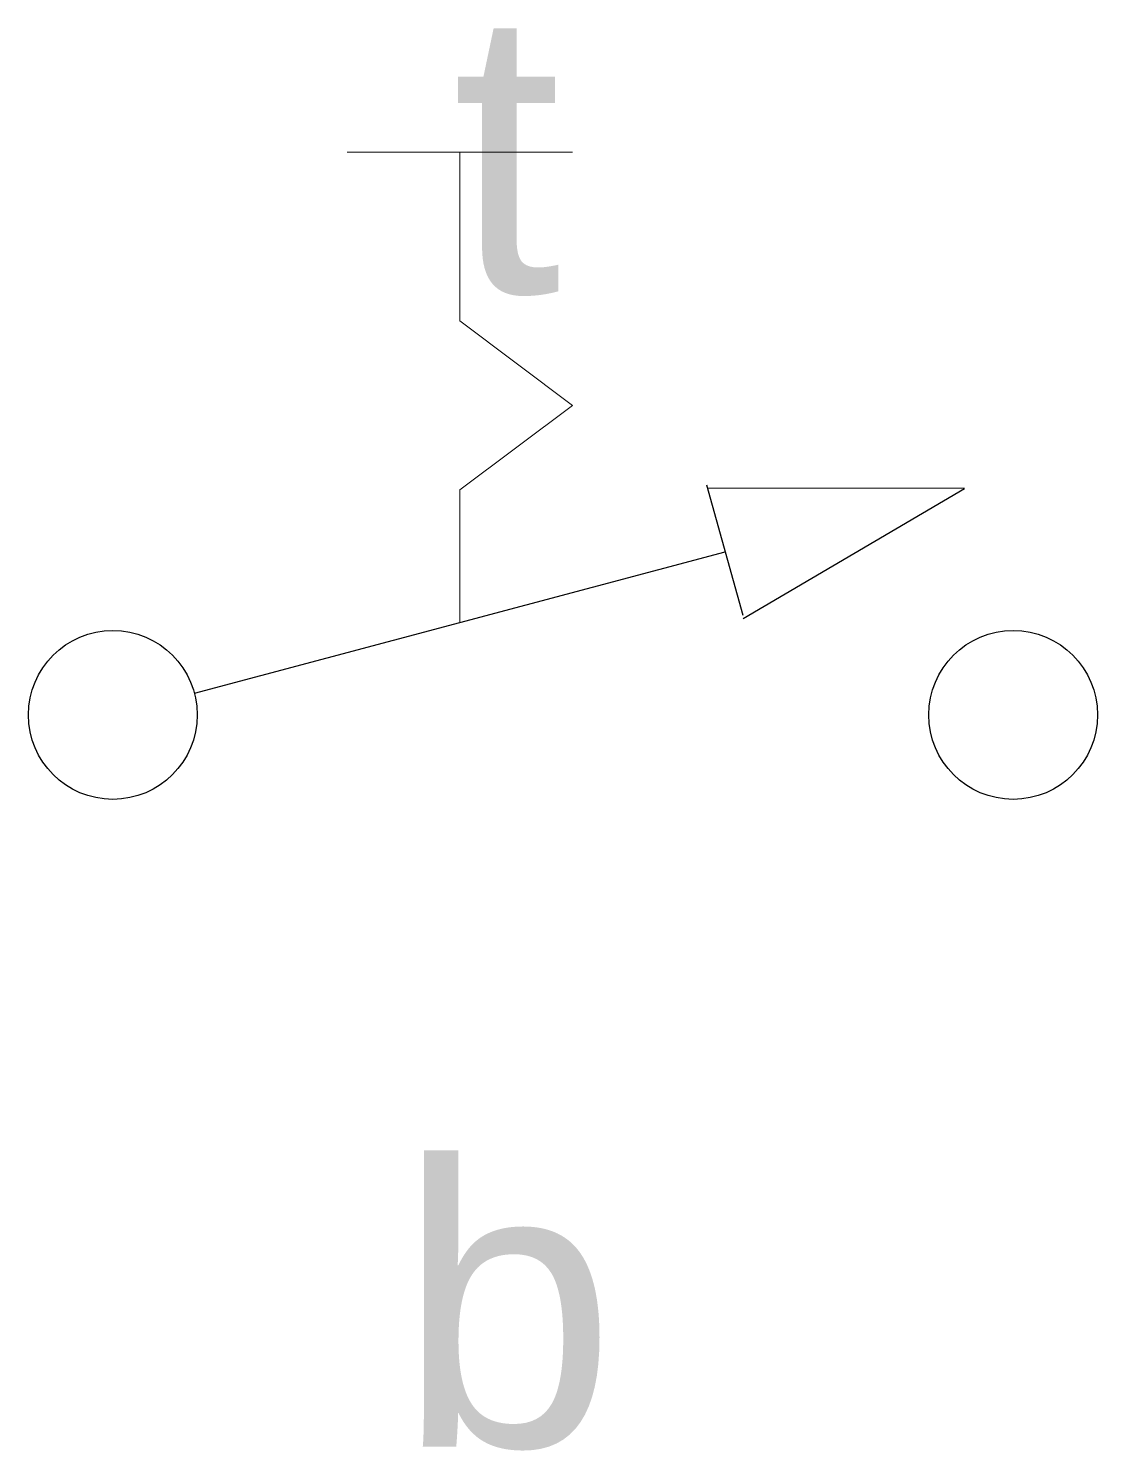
# Model space of a CAD drawing. Header units: millimetres. Extents: x -0.8 to 8.8, y -6.5 to 6.1.
import ezdxf
from ezdxf.enums import TextEntityAlignment as Align

# ---------------------------------------------------------------- set-up
doc = ezdxf.new("R2010")
doc.units = ezdxf.units.MM
doc.layers.get('0').update_dxf_attribs({"lineweight": 18})
doc.layers.add('OBJECT', color=18, linetype='Continuous', lineweight=25, true_color=0x000000)
doc.styles.add('textstyle11', font='')
doc.styles.add('textstyle12', font='')
doc.styles.get('textstyle11').set_extended_font_data('Arial')
doc.styles.get('textstyle12').set_extended_font_data('Arial')

msp = doc.modelspace()

# ---------------------------------------------------------------- linework, layer by layer
for p, q in [((2.083, 5), (4.083, 5)), ((3.083, 5), (3.083, 3.5)), ((3.083, 3.5), (4.083, 2.75)), ((4.083, 2.75), (3.083, 2)), ((3.083, 2), (3.083, 0.82))]:
    msp.add_line(p, q)
at = {"layer": 'OBJECT'}
for p, q in [((5.276, 2.043), (5.597, 0.887)), ((7.567, 2.013), (5.287, 2.016)), ((5.601, 0.857), (7.567, 2.013)), ((0.725, 0.193), (5.441, 1.448))]:
    msp.add_line(p, q, dxfattribs=at)
for centre in [(0, 0), (8, 0)]:
    msp.add_circle(centre, 0.75, dxfattribs=at)

# ---------------------------------------------------------------- texts
at = {"style": 'textstyle11'}
msp.add_attdef('t', text='', height=2.5, dxfattribs=at).set_placement((3.5, 3), align=Align.BOTTOM_CENTER)
at = {"style": 'textstyle12'}
msp.add_attdef('b', text='', height=2.5, dxfattribs=at).set_placement((3.5, -4), align=Align.TOP_CENTER)

doc.saveas('drawing.dxf')
